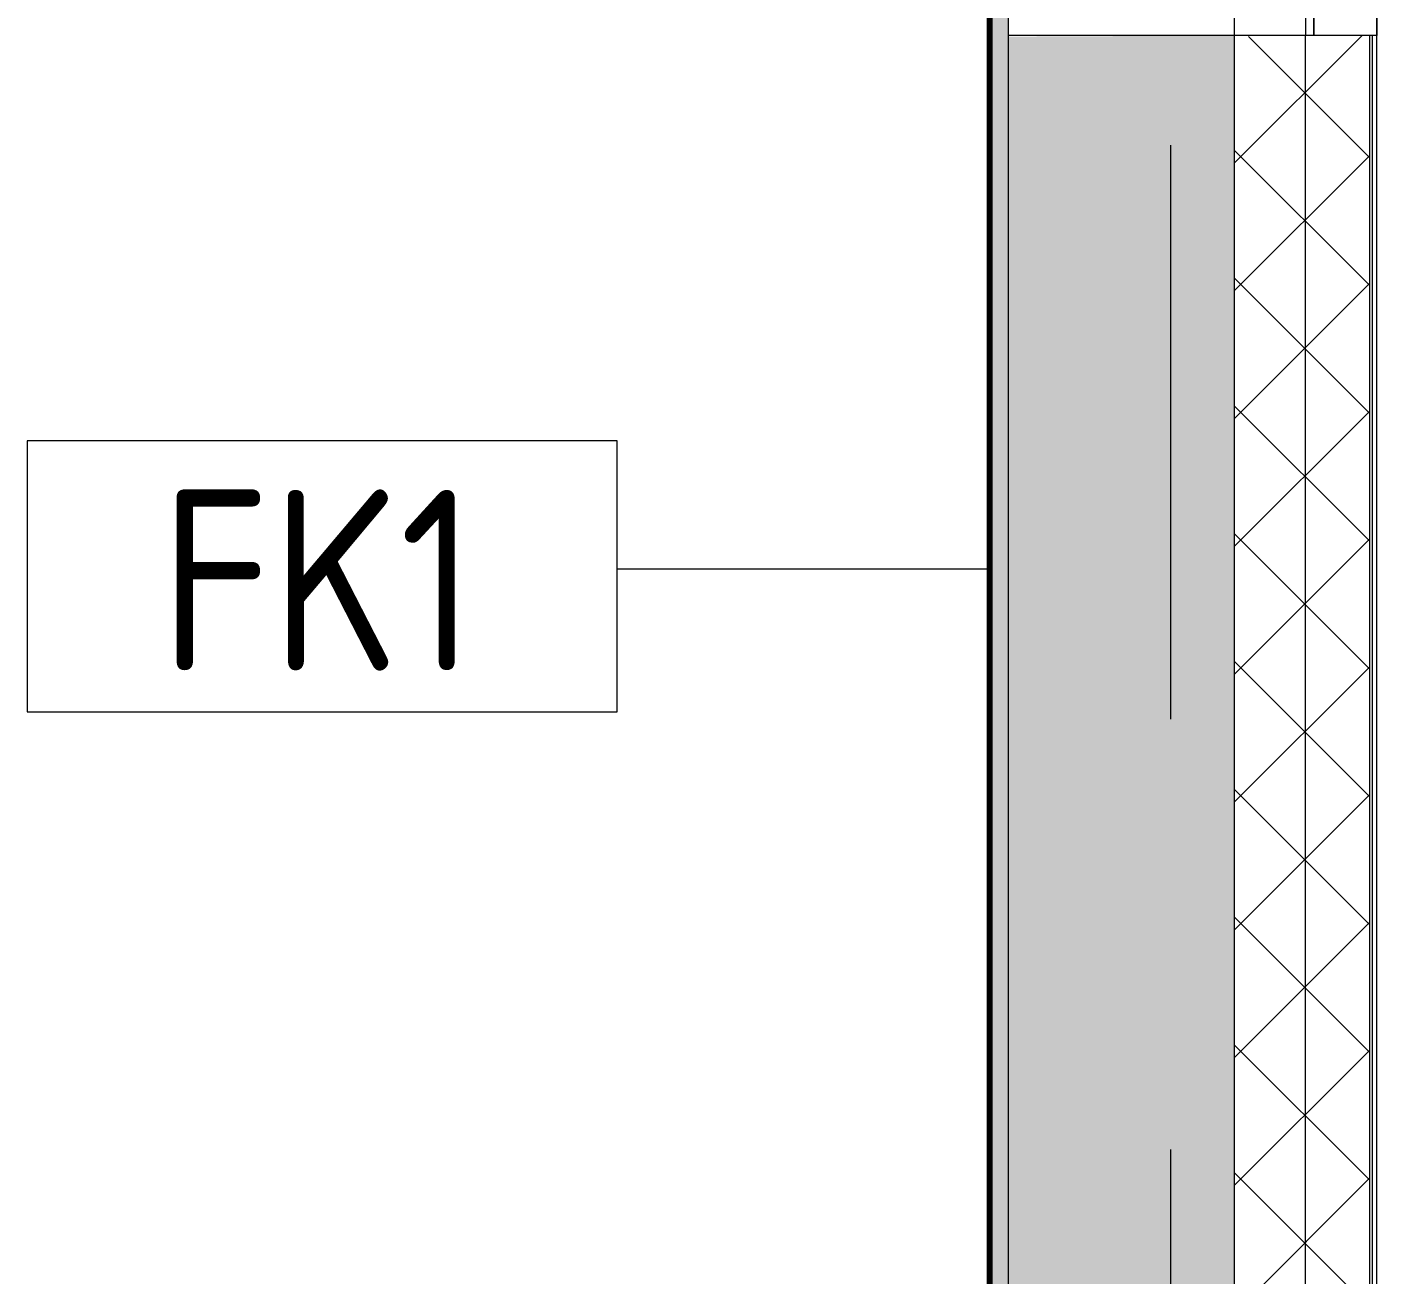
# Model space of a CAD drawing. Header units: millimetres. Extents: x 81731 to 272849, y -8553 to 29000.
# Drawn here: x 123744 to 125238, y 6329 to 7710 of the extents above; entities that cross this region are included whole.
import ezdxf

# ---------------------------------------------------------------- set-up
doc = ezdxf.new("R2010")
doc.units = ezdxf.units.MM
doc.linetypes.add('Осевая', pattern=[3175, 635, -476.25, 1587.5, -476.25])
for name, color, linetype, lineweight in [('A-GLAZ', 7, 'Continuous', 9), ('A-GLAZ-1', 7, 'Continuous', 13), ('A-WALL', 7, 'Continuous', 9), ('A-WALL-IDEN', 7, 'Continuous', 9), ('I-WALL', 7, 'Continuous', 9), ('Оси-2', 7, 'Осевая', 9)]:
    doc.layers.add(name, color=color, linetype=linetype, lineweight=lineweight)
for name, color, linetype, lineweight, true_color in [('A-WALL-1', 7, 'Continuous', 9, 0xc0c0c0), ('A-WALL-2', 7, 'Continuous', 9, 0xff80c0), ('I-WALL-4', 7, 'Continuous', 9, 0xc0c0c0), ('I-WALL-7', 7, 'Continuous', 80, 0xff80c0), ('S-WALL-ANLY', 7, 'Continuous', 13, 0x008040), ('S-WALL-ANLY-1', 7, 'Continuous', 5, 0x008040)]:
    doc.layers.add(name, color=color, linetype=linetype, lineweight=lineweight, true_color=true_color)
doc.styles.add('GOST Common_1', font='GOST_Common.ttf', dxfattribs={"width": 0.9, "height": 200})

# ---------------------------------------------------------------- blocks, each defined once
blk = doc.blocks.new('120_Окно_СКБ_2Ст_Фрамуга сверху - 120_Окно_СКБ_2Ст_2300х2500_h_ ДОО-22877051-План отделки стен 2 этажа в осях 23-33')
at = {"layer": 'A-GLAZ'}
for p, q in [((1150, 83), (-1150, 83)), ((-1080, 83), (1080, 83)), ((-1030, 33), (470, 33)), ((640, 33), (1030, 33)), ((470, 23), (-1030, 23)), ((1030, 23), (640, 23)), ((-1150, 13), (-1100, 13)), ((540, 13), (570, 13)), ((540, 13), (570, 13)), ((1100, 13), (1150, 13))]:
    blk.add_line(p, q, dxfattribs=at)
at = {"layer": 'A-GLAZ-1'}
for p, q in [((-1150, 13), (-1150, 83)), ((-1150, 83), (-1080, 83)), ((-1080, 83), (-1080, 13)), ((520, 13), (520, 83)), ((520, 83), (590, 83)), ((590, 83), (590, 13)), ((1080, 13), (1080, 83)), ((1080, 83), (1150, 83)), ((1150, 83), (1150, 13)), ((520, 53), (-1080, 53)), ((-1080, 53), (-1080, 13)), ((-1030, 3), (-1030, 53)), ((470, 3), (470, 53)), ((520, 13), (520, 53)), ((1080, 53), (590, 53)), ((590, 53), (590, 13)), ((640, 3), (640, 53)), ((1030, 3), (1030, 53)), ((1080, 13), (1080, 53)), ((-1080, 13), (-1150, 13)), ((-1080, 13), (-1100, 13)), ((-1100, 13), (-1100, 3)), ((-1100, 3), (540, 3)), ((540, 3), (-1100, 3)), ((590, 13), (520, 13)), ((540, 13), (520, 13)), ((540, 3), (540, 13)), ((590, 13), (570, 13)), ((570, 13), (570, 3)), ((570, 3), (1100, 3)), ((1100, 3), (570, 3)), ((1150, 13), (1080, 13)), ((1100, 13), (1080, 13)), ((1100, 3), (1100, 13))]:
    blk.add_line(p, q, dxfattribs=at)
blk = doc.blocks.new('М_стена_0001 - Типоразмер_без рамки-25382661-План отделки стен 2 этажа в осях 23-33')
at = {"layer": 'A-WALL-IDEN'}
for p, q in [((3.258, 1.523), (-3.273, 1.523)), ((-3.273, 1.523), (-3.273, -1.477)), ((3.258, -1.477), (3.258, 1.523)), ((-3.273, -1.477), (3.258, -1.477))]:
    blk.add_line(p, q, dxfattribs=at)

msp = doc.modelspace()

# ---------------------------------------------------------------- hatches: boundary and pattern name
at = {"layer": 'A-WALL'}
h = msp.add_hatch(dxfattribs=at)
h.set_pattern_fill('FP_1', color=256, style=0, pattern_type=2)
h.set_pattern_definition([(45, (0, 0), (-70.71068, 70.71068), []), (135, (0, 0), (-70.71068, -70.71068), [])])
h.paths.add_polyline_path([(125230, -250), (125230, 7700), (125080, 7698.9), (125080, -250)])
h.paths.add_polyline_path([(125080, 10000), (125230, 10000), (125230, 11920), (125080, 11920), (125080, 10307.4)])
h.paths.add_polyline_path([(125230, 13120), (125230, 21400), (125080, 21400), (125080, 13120)])
at = {"layer": 'I-WALL'}
h = msp.add_hatch(dxfattribs=at)
h.set_pattern_fill('FP_39', color=256, style=0, pattern_type=2)
h.set_pattern_definition([(0, (0, 0), (121.92, 30.48), [10.058, -81.382, 10.058, -81.382, -487.68]), (0, (0, 0), (121.92, 30.48), [-182.88, 10.058, -172.822, 10.058, -81.382, -213.36]), (0, (0, 0), (121.92, 30.48), [-457.2, 10.058, -50.902, 10.058, -142.342]), (120, (45.72, 15.24), (-87.356454, 90.345817), [10.058, -81.382, 10.058, -81.382, -487.68]), (120, (45.72, 15.24), (-87.356454, 90.345817), [-182.88, 10.058, -172.822, 10.058, -81.382, -213.36]), (120, (45.72, 15.24), (-87.356454, 90.345817), [-457.2, 10.058, -50.902, 10.058, -142.342]), (240, (60.96, 76.2), (-34.563546, -120.825817), [10.058, -81.382, 10.058, -81.382, -487.68]), (240, (60.96, 76.2), (-34.563546, -120.825817), [-182.88, 10.058, -172.822, 10.058, -81.382, -213.36]), (240, (60.96, 76.2), (-34.563546, -120.825817), [-457.2, 10.058, -50.902, 10.058, -142.342])])
h.paths.add_polyline_path([(124810, 170), (124830, 170), (124830, 9980), (124810, 9980), (124810, 171)])
h = msp.add_hatch(dxfattribs=at)
h.set_pattern_fill('FP_2', color=256, style=0, pattern_type=2)
h.set_pattern_definition([(45, (0, 0), (-57.024626, 57.024626), []), (45, (57.025, 0), (-57.024626, 57.024626), [100.806, -20.161, 3.353, -16.808])])
h.paths.add_polyline_path([(125080, -100), (125080, 7700), (124830, 7698.9), (124830, -100)])

# ---------------------------------------------------------------- linework, layer by layer
at = {"layer": 'A-WALL'}
for p, q in [((124830, 150), (124830, 7700)), ((125230, -250), (125230, 7700)), ((125233, -253), (125233, 7700))]:
    msp.add_line(p, q, dxfattribs=at)
at = {"layer": 'A-WALL-1'}
for p, q in [((125238, -258), (125238, 21558)), ((125080, 10000), (125080, -100)), ((125238, 7700), (125080, 7700))]:
    msp.add_line(p, q, dxfattribs=at)
at = {"layer": 'A-WALL-2'}
msp.add_line((124810, 171), (124810, 9980), dxfattribs=at)
at = {"layer": 'A-WALL-IDEN'}
msp.add_line((124809.5, 7109.8), (124397, 7109.8), dxfattribs=at)
at = {"layer": 'I-WALL-4'}
for p, q in [((124830, 7700), (124830, 9980)), ((125080, 7700), (124830, 7700))]:
    msp.add_line(p, q, dxfattribs=at)
at = {"layer": 'I-WALL-7'}
msp.add_line((124809, 9979), (124809, 171), dxfattribs=at)
at = {"layer": 'S-WALL-ANLY'}
msp.add_line((125159, 7750), (125159, 7700), dxfattribs=at)
at = {"layer": 'S-WALL-ANLY-1'}
msp.add_line((125159, -179), (125159, 7700), dxfattribs=at)
at = {"layer": 'Оси-2'}
msp.add_line((125010, 593.7), (125010, 19415.1), dxfattribs=at)

# ---------------------------------------------------------------- block references
at = {"layer": 'A-GLAZ', "rotation": 269.9999999999999}
msp.add_blockref('120_Окно_СКБ_2Ст_Фрамуга сверху - 120_Окно_СКБ_2Ст_2300х2500_h_ ДОО-22877051-План отделки стен 2 этажа в осях 23-33', (125155, 8850), dxfattribs=at)
at = {"layer": 'A-WALL-IDEN', "xscale": 99.99999999999993, "yscale": 99.99999999999993, "zscale": 99.99999999999993}
msp.add_blockref('М_стена_0001 - Типоразмер_без рамки-25382661-План отделки стен 2 этажа в осях 23-33', (124071.2, 7099.3), dxfattribs=at)

# ---------------------------------------------------------------- texts
at = {"layer": 'A-WALL-IDEN', "insert": (123891, 7197.3), "char_height": 200, "width": 447.342, "attachment_point": 1, "style": 'GOST Common_1'}
msp.add_mtext('FK1', dxfattribs=at)

doc.saveas('drawing.dxf')
